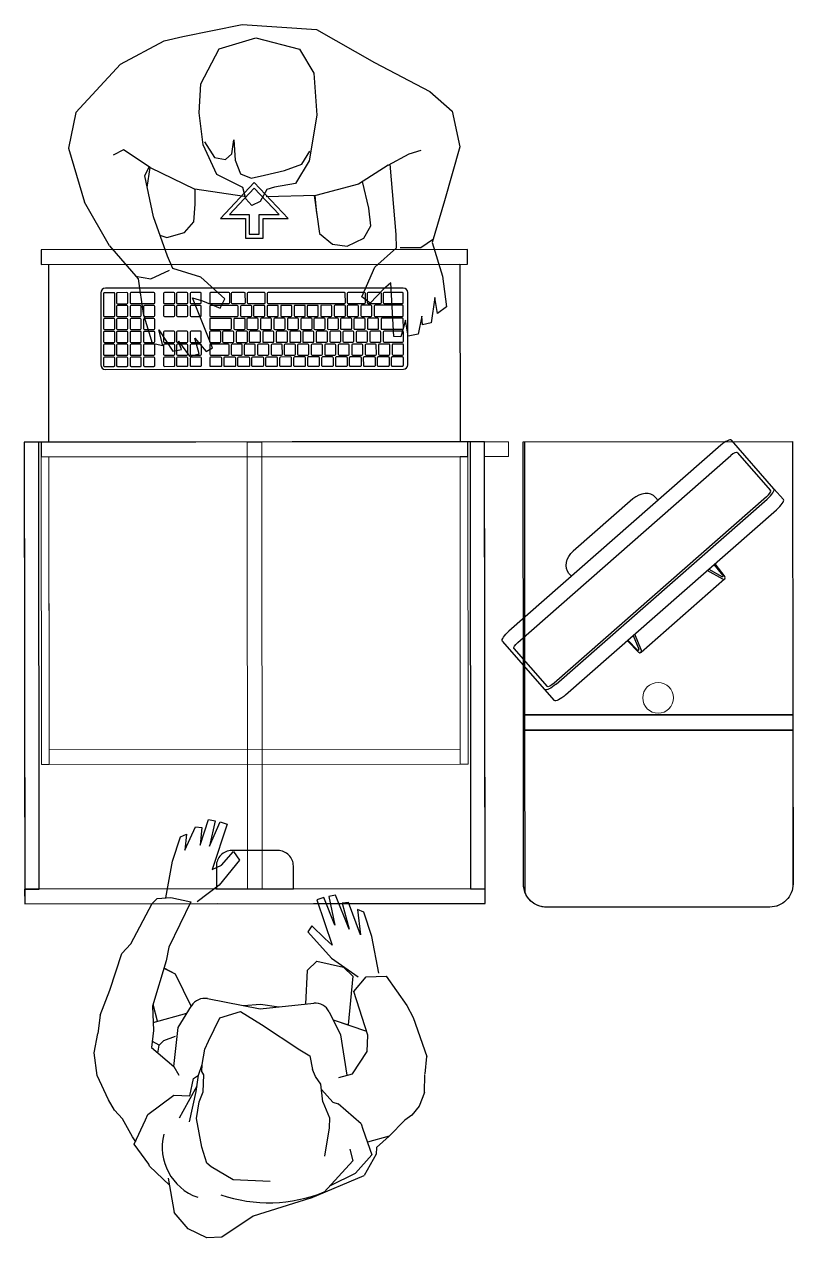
# Model space of a CAD drawing. Extents: x -62916 to 126930, y -44595 to 9525.
# Drawn here: x 118101 to 119105, y -19800 to -18222 of the extents above; entities that cross this region are included whole.
import ezdxf

# ---------------------------------------------------------------- set-up
doc = ezdxf.new("R2010")
doc.units = 0
doc.header["$LTSCALE"] = 1000
doc.header["$MEASUREMENT"] = 0
doc.linetypes.add('Discontinua JB', pattern=[0.75, 0.5, -0.25])
doc.linetypes.add('TRAZOS2', pattern=[0.375, 0.25, -0.125])
doc.layers.get('0').update_dxf_attribs({"linetype": 'CONTINUOUS'})
doc.layers.add('7- Kubic Expo Metálica', color=7, linetype='CONTINUOUS', true_color=0x9da3a6)
for name, color, linetype in [('Arturo', 8, 'CONTINUOUS'), ('Clotilde', 8, 'CONTINUOUS'), ('Imac', 8, 'CONTINUOUS')]:
    doc.layers.add(name, color=color, linetype=linetype)

# ---------------------------------------------------------------- blocks, each defined once
blk = doc.blocks.new('Arturo')
at = {"layer": 'Arturo'}
for p, q in [((80.2, 161, 0), (67.6, 157.8, 0)), ((67.6, 157.8, 0), (73.1, 137.5, 0)), ((94.1, 141.6, 0), (80.2, 161, 0)), ((58.5, 154.8, 0), (50.1, 150.3, 0)), ((50.1, 150.3, 0), (75.9, 85.3, 0)), ((73.1, 137.5, 0), (58.5, 154.8, 0)), ((101.6, 154.5, 0), (90.3, 152.1, 0)), ((90.3, 152.1, 0), (94.1, 141.6, 0)), ((120, 126.7, 0), (101.6, 154.5, 0)), ((128.7, 143.9, 0), (114.5, 147.1, 0)), ((114.5, 147.1, 0), (120, 126.7, 0)), ((140.3, 105.3, 0), (128.7, 143.9, 0)), ((-221.6, 109.3, 0), (-217, 132.7, 0)), ((-217, 132.7, 0), (-204.2, 135.1, 0)), ((-204.2, 135.1, 0), (-200.7, 114.4, 0)), ((-200.7, 114.4, 0), (-194.6, 136.1, 0)), ((-194.6, 136.1, 0), (-185.2, 135.6, 0)), ((-185.2, 135.6, 0), (-181.5, 65.7, 0)), ((-238.8, 85, 0), (-233.7, 117.9, 0)), ((-233.7, 117.9, 0), (-222.5, 120.4, 0)), ((-222.5, 120.4, 0), (-221.6, 109.3, 0)), ((-253.9, 97, 0), (-242.3, 105.8, 0)), ((-248.5, 57.1, 0), (-253.9, 97, 0)), ((-242.3, 105.8, 0), (-238.8, 85, 0)), ((40.2, 98.5, 0), (34.2, 86.3, 0)), ((63.1, 89.2, 0), (40.2, 98.5, 0)), ((146.5, 60.3, 0), (140.3, 105.3, 0)), ((-171.5, 74.6, 0), (-154.6, 92.5, 0)), ((-144.1, 84, 0), (-160.6, 45.4, 0)), ((-154.6, 92.5, 0), (-144.1, 84, 0)), ((34.2, 86.3, 0), (65.3, 58.2, 0)), ((75.9, 85.3, 0), (63.1, 89.2, 0)), ((-181.5, 65.7, 0), (-171.5, 74.6, 0)), ((-235.3, 13.6, 0), (-248.5, 57.1, 0)), ((65.3, 58.2, 0), (101.6, 47.1, 0)), ((130.2, 60.6, 0), (105.8, 49.3, 0)), ((150.1, 56.9, 0), (130.2, 60.6, 0)), ((183.6, 17.5, 0), (146.5, 60.3, 0)), ((-160.6, 45.4, 0), (-189.1, 20.3, 0)), ((101.6, 47.1, 0), (108.4, 31, 0)), ((-237.2, 9, 0), (-220.6, 20.6, 0)), ((-220.6, 20.6, 0), (-193.8, 20.6, 0)), ((-189.1, 20.3, 0), (-188.5, 2.9, 0)), ((-125, 18.2, 0), (-146.4, 7.8, 0)), ((-105.7, 15.7, 0), (-125, 18.2, 0)), ((108.4, 31, 0), (126.8, -20, 0)), ((108.4, 31, 0), (126.8, -20, 0)), ((183.6, 17.5, 0), (216.3, -39.4, 0)), ((-251.3, -40.8, 0), (-235.3, 13.6, 0)), ((-188.5, 2.9, 0), (-180.8, -88.4, 0)), ((-146.4, 7.8, 0), (-155.8, -8.2, 0)), ((-88.9, 1.8, 0), (-105.7, 15.7, 0)), ((-82.2, -47.8, 0), (-88.9, 1.8, 0)), ((86.3, 0.3, 0), (74.1, -13.6, 0)), ((109.4, 6.5, 0), (86.3, 0.3, 0)), ((118.3, 3.5, 0), (109.4, 6.5, 0)), ((-155.8, -8.2, 0), (-152.9, -31.1, 0)), ((74.1, -13.6, 0), (72.6, -36.7, 0)), ((-152.9, -31.1, 0), (-145.1, -65.9, 0)), ((-85.4, -24.2, 0), (-83.3, -47.8, 0)), ((126.8, -20, 0), (137.8, -73.4, 0)), ((-271.4, -110.8, 0), (-251.3, -40.8, 0)), ((-84.1, -47.8, 0), (-19.9, -46.2, 0)), ((-20.4, -55.5, 0), (-12, -40.1, 0)), ((-12, -40.1, 0), (-1.1, -34.9, 0)), ((-1.1, -34.9, 0), (6.8, -43.3, 0)), ((6.8, -43.3, 0), (10.5, -58.4, 0)), ((9, -46.7, 0), (73.1, -56, 0)), ((72.6, -36.7, 0), (72.4, -55.9, 0)), ((236.8, -109.3, 0), (216.3, -39.4, 0)), ((-178.2, -87, 0), (-139.8, -62.5, 0)), ((-139.8, -62.5, 0), (-84.1, -47.8, 0)), ((-57.7, -63.2, 0), (-30.5, -58.5, 0)), ((-30.5, -58.5, 0), (-20.4, -55.5, 0)), ((10.5, -58.4, 0), (44.3, -75.2, 0)), ((130.7, -84.3, 0), (73.1, -56, 0)), ((134.8, -58.5, 0), (130.9, -84.4, 0)), ((-75.8, -92.6, 0), (-57.7, -63.2, 0)), ((-17.8, -74, 0), (-43.4, -80.4, 0)), ((-0.1, -70.4, 0), (-17.8, -74, 0)), ((13.7, -76, 0), (-0.1, -70.4, 0)), ((20.6, -93.8, 0), (13.7, -76, 0)), ((44.3, -75.2, 0), (62, -113.7, 0)), ((137.8, -73.4, 0), (132.2, -85, 0)), ((-178.2, -87, 0), (-205.4, -101.9, 0)), ((-85.8, -152.2, 0), (-75.8, -92.6, 0)), ((-66.1, -88.5, 0), (-76.6, -105.3, 0)), ((-43.4, -80.4, 0), (-66.1, -88.5, 0)), ((22.2, -120.2, 0), (20.6, -93.8, 0)), ((33.2, -94.6, 0), (24.8, -102, 0)), ((47.2, -97, 0), (33.2, -94.6, 0)), ((130.7, -84.3, 0), (165.5, -107.5, 0)), ((-205.4, -101.9, 0), (-221.2, -106.5, 0)), ((24.8, -102, 0), (22.2, -120.2, 0)), ((60.3, -117.6, 0), (47.2, -97, 0)), ((165.5, -107.5, 0), (179, -100.4, 0)), ((227.3, -155.8, 0), (236.8, -109.3, 0)), ((-261.6, -157.2, 0), (-271.4, -110.8, 0)), ((62, -113.7, 0), (67.4, -155.2, 0)), ((-232.4, -182.8, 0), (-261.6, -157.2, 0)), ((-81.7, -206.7, 0), (-85.8, -152.2, 0)), ((67.4, -155.2, 0), (65.1, -193, 0)), ((227.3, -155.8, 0), (169.5, -218.7, 0)), ((-160.7, -220.3, 0), (-232.4, -182.8, 0)), ((65.1, -193, 0), (41.1, -238.5, 0)), ((-85.5, -263.5, 0), (-160.7, -220.3, 0)), ((-63, -237.9, 0), (-81.7, -206.7, 0)), ((169.5, -218.7, 0), (112.6, -248.9, 0)), ((-6.6, -252.6, 0), (-63, -237.9, 0)), ((41.1, -238.5, 0), (-6.6, -252.6, 0)), ((112.6, -248.9, 0), (88.5, -254.5, 0)), ((11.1, -270.1, 0), (-85.5, -263.5, 0)), ((88.5, -254.5, 0), (11.1, -270.1, 0))]:
    blk.add_line(p, q, dxfattribs=at)
blk = doc.blocks.new('Mostrador Kubic Mòdul Info Opción 1 Planta')
at = {"color": 7}
for points in [[(598, 600), (0, 600), (0, 581), (598, 581)], [(0, 0), (598, 0), (598, 600), (0, 600)], [(19, 581), (0, 581), (0, 0), (19, 0)], [(598, 581), (579, 581), (579, 0), (598, 0)], [(576, 19), (22, 19), (22, 0), (576, 0)]]:
    blk.add_lwpolyline(points, close=True, dxfattribs=at)
blk.add_lwpolyline([(269, 531), (329, 531, 0.414214), (349, 551), (349, 581), (249, 581), (249, 551, 0.414214)], format="xyb", close=True, dxfattribs=at)
at = {"color": 7, "linetype": 'Discontinua JB', "lineweight": 13, "ltscale": 10}
blk.add_lwpolyline([(289.5, 581), (289.5, 0), (308.5, 0), (308.5, 581)], close=True, dxfattribs=at)
at = {"color": 8, "lineweight": 13, "ltscale": 10}
for points in [[(22, 19), (32, 19), (32, 419), (22, 419)], [(576, 19), (566, 19), (566, 419), (576, 419)]]:
    blk.add_lwpolyline(points, close=True, dxfattribs=at)
at = {"color": 7, "lineweight": 13, "ltscale": 10}
for points in [[(32, 400), (566, 400), (566, 419), (32, 419)], [(32, 19), (566, 19), (566, 400), (32, 400)]]:
    blk.add_lwpolyline(points, close=True, dxfattribs=at)
blk = doc.blocks.new('FLECHA')
at = {"color": 7}
for points in [[(0, 0), (43.9, -46.7), (11.5, -46.7), (11.5, -72.3), (0, -72.3), (-11.5, -72.3), (-11.5, -46.7), (-43.9, -46.7)], [(0, -7.3), (32.3, -41.7), (6.5, -41.7), (6.5, -67.3), (0, -67.3), (-6.5, -67.3), (-6.5, -41.7), (-32.3, -41.7)]]:
    blk.add_lwpolyline(points, close=True, dxfattribs=at)
blk = doc.blocks.new('Planta Teclat Imac JB')
at = {"layer": 'Imac'}
for points in [[(199.5, 99.5, 0.414201), (193.5, 105.4), (-193.5, 105.4, 0.38771), (-199.5, 99.9), (-199.5, 6, 0.414201), (-193.5, 0), (193.5, 0, 0.414201), (199.5, 6)], [(-177.8, 100.3, 0.450069), (-179, 101.5), (-192.3, 101.5, 0.45007), (-193.5, 100.3), (-193.5, 91, 0.411174), (-192.3, 89.5), (-179, 89.5, 0.411173), (-177.8, 91)], [(-159.6, 100.3, 0.450069), (-160.8, 101.5), (-174.1, 101.5, 0.45007), (-175.3, 100.3), (-175.3, 91, 0.411174), (-174.1, 89.5), (-160.8, 89.5, 0.411173), (-159.6, 91)], [(-141.5, 100.3, 0.450069), (-142.7, 101.5), (-156, 101.5, 0.45007), (-157.2, 100.3), (-157.2, 91, 0.411174), (-156, 89.5), (-142.7, 89.5, 0.411173), (-141.5, 91)], [(-123.3, 100.3, 0.450069), (-124.6, 101.5), (-137.9, 101.5, 0.45007), (-139.1, 100.3), (-139.1, 91, 0.411174), (-137.9, 89.5), (-124.6, 89.5, 0.411173), (-123.3, 91)], [(-105.2, 100.3, 0.450069), (-106.4, 101.5), (-119.7, 101.5, 0.45007), (-120.9, 100.3), (-120.9, 91, 0.411174), (-119.7, 89.5), (-106.4, 89.5, 0.411173), (-105.2, 91)], [(-87.1, 100.3, 0.450069), (-88.3, 101.5), (-101.6, 101.5, 0.45007), (-102.8, 100.3), (-102.8, 91, 0.411174), (-101.6, 89.5), (-88.3, 89.5, 0.411173), (-87.1, 91)], [(-68.9, 100.3, 0.450069), (-70.1, 101.5), (-83.4, 101.5, 0.45007), (-84.7, 100.3), (-84.7, 91, 0.411174), (-83.4, 89.5), (-70.1, 89.5, 0.411173), (-68.9, 91)], [(-50.8, 100.3, 0.450069), (-52, 101.5), (-65.3, 101.5, 0.45007), (-66.5, 100.3), (-66.5, 91, 0.411174), (-65.3, 89.5), (-52, 89.5, 0.411173), (-50.8, 91)], [(-32.7, 100.3, 0.450069), (-33.9, 101.5), (-47.2, 101.5, 0.45007), (-48.4, 100.3), (-48.4, 91, 0.411174), (-47.2, 89.5), (-33.9, 89.5, 0.411173), (-32.7, 91)], [(-14.5, 100.3, 0.450069), (-15.7, 101.5), (-29, 101.5, 0.45007), (-30.2, 100.3), (-30.2, 91, 0.411174), (-29, 89.5), (-15.7, 89.5, 0.411173), (-14.5, 91)], [(3.6, 100.3, 0.450069), (2.4, 101.5), (-10.9, 101.5, 0.45007), (-12.1, 100.3), (-12.1, 91, 0.411174), (-10.9, 89.5), (2.4, 89.5, 0.411173), (3.6, 91)], [(21.8, 100.3, 0.450069), (20.6, 101.5), (7.3, 101.5, 0.45007), (6, 100.3), (6, 91, 0.411174), (7.3, 89.5), (20.6, 89.5, 0.411173), (21.8, 91)], [(39.9, 100.3, 0.450069), (38.7, 101.5), (25.4, 101.5, 0.45007), (24.2, 100.3), (24.2, 91, 0.411174), (25.4, 89.5), (38.7, 89.5, 0.411173), (39.9, 91)], [(58, 100.3, 0.450069), (56.8, 101.5), (43.5, 101.5, 0.45007), (42.3, 100.3), (42.3, 91, 0.411174), (43.5, 89.5), (56.8, 89.5, 0.411173), (58, 91)], [(83.4, 100.3, 0.450069), (82.2, 101.5), (70.1, 101.5, 0.45007), (68.9, 100.3), (68.9, 91, 0.411174), (70.1, 89.5), (82.2, 89.5, 0.411173), (83.4, 91)], [(101, 100.3, 0.450069), (99.8, 101.5), (87.7, 101.5, 0.45007), (86.5, 100.3), (86.5, 91, 0.411174), (87.7, 89.5), (99.8, 89.5, 0.411173), (101, 91)], [(117.9, 100.3, 0.450069), (116.7, 101.5), (104.6, 101.5, 0.45007), (103.4, 100.3), (103.4, 91, 0.411174), (104.6, 89.5), (116.7, 89.5, 0.411173), (117.9, 91)], [(143.9, 100.3, 0.450069), (142.7, 101.5), (130.6, 101.5, 0.45007), (129.4, 100.3), (129.4, 91, 0.411174), (130.6, 89.5), (142.7, 89.5, 0.411173), (143.9, 91)], [(161.4, 100.3, 0.450069), (160.2, 101.5), (148.1, 101.5, 0.45007), (146.9, 100.3), (146.9, 91, 0.411174), (148.1, 89.5), (160.2, 89.5, 0.411173), (161.4, 91)], [(179, 100.3, 0.450069), (177.8, 101.5), (165.7, 101.5, 0.45007), (164.5, 100.3), (164.5, 91, 0.411174), (165.7, 89.5), (177.8, 89.5, 0.411173), (179, 91)], [(195.9, 100.3, 0.450069), (194.7, 101.5), (182.6, 101.5, 0.45007), (181.4, 100.3), (181.4, 91, 0.411174), (182.6, 89.5), (194.7, 89.5, 0.411173), (195.9, 91)], [(-179, 85.9, 0.414201), (-180.2, 87.1), (-192.3, 87.1, 0.414201), (-193.5, 85.9), (-193.5, 74, 0.414188), (-192.3, 72.8), (-180.2, 72.8, 0.414201), (-179, 74)], [(-161.4, 85.9, 0.414201), (-162.7, 87.1), (-174.7, 87.1, 0.414201), (-176, 85.9), (-176, 74, 0.414188), (-174.7, 72.8), (-162.7, 72.8, 0.414201), (-161.4, 74)], [(-143.9, 85.9, 0.414201), (-145.1, 87.1), (-157.2, 87.1, 0.414201), (-158.4, 85.9), (-158.4, 74, 0.414188), (-157.2, 72.8), (-145.1, 72.8, 0.414201), (-143.9, 74)], [(-126.4, 85.9, 0.414201), (-127.6, 87.1), (-139.7, 87.1, 0.414201), (-140.9, 85.9), (-140.9, 74, 0.414188), (-139.7, 72.8), (-127.6, 72.8, 0.414201), (-126.4, 74)], [(-108.8, 85.9, 0.414201), (-110, 87.1), (-122.1, 87.1, 0.414201), (-123.3, 85.9), (-123.3, 74, 0.414188), (-122.1, 72.8), (-110, 72.8, 0.414201), (-108.8, 74)], [(-91.3, 85.9, 0.414201), (-92.5, 87.1), (-104.6, 87.1, 0.414201), (-105.8, 85.9), (-105.8, 74, 0.414188), (-104.6, 72.8), (-92.5, 72.8, 0.414201), (-91.3, 74)], [(-73.8, 85.9, 0.414201), (-75, 87.1), (-87.1, 87.1, 0.414201), (-88.3, 85.9), (-88.3, 74, 0.414188), (-87.1, 72.8), (-75, 72.8, 0.414201), (-73.8, 74)], [(-56.2, 85.9, 0.414201), (-57.4, 87.1), (-69.5, 87.1, 0.414201), (-70.7, 85.9), (-70.7, 74, 0.414188), (-69.5, 72.8), (-57.4, 72.8, 0.414201), (-56.2, 74)], [(-38.7, 85.9, 0.414201), (-39.9, 87.1), (-52, 87.1, 0.414201), (-53.2, 85.9), (-53.2, 74, 0.414188), (-52, 72.8), (-39.9, 72.8, 0.414201), (-38.7, 74)], [(-21.8, 85.9, 0.414201), (-23, 87.1), (-35.1, 87.1, 0.414201), (-36.3, 85.9), (-36.3, 74, 0.414188), (-35.1, 72.8), (-23, 72.8, 0.414201), (-21.8, 74)], [(-4.2, 85.9, 0.414201), (-5.4, 87.1), (-17.5, 87.1, 0.414201), (-18.7, 85.9), (-18.7, 74, 0.414188), (-17.5, 72.8), (-5.4, 72.8, 0.414201), (-4.2, 74)], [(13.3, 85.9, 0.414201), (12.1, 87.1), (0, 87.1, 0.414201), (-1.2, 85.9), (-1.2, 74, 0.414188), (0, 72.8), (12.1, 72.8, 0.414201), (13.3, 74)], [(30.2, 85.9, 0.414201), (29, 87.1), (16.9, 87.1, 0.414201), (15.7, 85.9), (15.7, 74, 0.414188), (16.9, 72.8), (29, 72.8, 0.414201), (30.2, 74)], [(58, 85.9, 0.414201), (56.8, 87.1), (33.9, 87.1, 0.414201), (32.7, 85.9), (32.7, 74, 0.414188), (33.9, 72.8), (56.8, 72.8, 0.414201), (58, 74)], [(83.4, 85.9, 0.414201), (82.2, 87.1), (70.1, 87.1, 0.414201), (68.9, 85.9), (68.9, 74, 0.414188), (70.1, 72.8), (82.2, 72.8, 0.414201), (83.4, 74)], [(101, 85.9, 0.414201), (99.8, 87.1), (87.7, 87.1, 0.414201), (86.5, 85.9), (86.5, 74, 0.414188), (87.7, 72.8), (99.8, 72.8, 0.414201), (101, 74)], [(117.9, 85.9, 0.414201), (116.7, 87.1), (104.6, 87.1, 0.414201), (103.4, 85.9), (103.4, 74, 0.414188), (104.6, 72.8), (116.7, 72.8, 0.414201), (117.9, 74)], [(143.9, 85.9, 0.414201), (142.7, 87.1), (130.6, 87.1, 0.414201), (129.4, 85.9), (129.4, 74, 0.414188), (130.6, 72.8), (142.7, 72.8, 0.414201), (143.9, 74)], [(161.4, 85.9, 0.414201), (160.2, 87.1), (148.1, 87.1, 0.414201), (146.9, 85.9), (146.9, 74, 0.414188), (148.1, 72.8), (160.2, 72.8, 0.414201), (161.4, 74)], [(179, 85.9, 0.414201), (177.8, 87.1), (165.7, 87.1, 0.414201), (164.5, 85.9), (164.5, 74, 0.414188), (165.7, 72.8), (177.8, 72.8, 0.414201), (179, 74)], [(195.9, 85.9, 0.414201), (194.7, 87.1), (182.6, 87.1, 0.414201), (181.4, 85.9), (181.4, 74, 0.414188), (182.6, 72.8), (194.7, 72.8, 0.414201), (195.9, 74)], [(-167.4, 69.2, 0.414201), (-168.6, 70.4), (-192.3, 70.4, 0.414201), (-193.5, 69.2), (-193.5, 57.2, 0.414188), (-192.3, 56), (-168.6, 56, 0.414201), (-167.4, 57.2)], [(-149.9, 69.2, 0.414201), (-151.1, 70.4), (-163.2, 70.4, 0.414201), (-164.4, 69.2), (-164.4, 57.2, 0.414188), (-163.2, 56), (-151.1, 56, 0.414201), (-149.9, 57.2)], [(-132.4, 69.2, 0.414201), (-133.6, 70.4), (-145.7, 70.4, 0.414201), (-146.9, 69.2), (-146.9, 57.2, 0.414188), (-145.7, 56), (-133.6, 56, 0.414201), (-132.4, 57.2)], [(-114.8, 69.2, 0.414201), (-116, 70.4), (-128.1, 70.4, 0.414201), (-129.3, 69.2), (-129.3, 57.2, 0.414188), (-128.1, 56), (-116, 56, 0.414201), (-114.8, 57.2)], [(-97.9, 69.2, 0.414201), (-99.1, 70.4), (-111.2, 70.4, 0.414201), (-112.4, 69.2), (-112.4, 57.2, 0.414188), (-111.2, 56), (-99.1, 56, 0.414201), (-97.9, 57.2)], [(-80.4, 69.2, 0.414201), (-81.6, 70.4), (-93.7, 70.4, 0.414201), (-94.9, 69.2), (-94.9, 57.2, 0.414188), (-93.7, 56), (-81.6, 56, 0.414201), (-80.4, 57.2)], [(-62.8, 69.2, 0.414201), (-64, 70.4), (-76.1, 70.4, 0.414201), (-77.3, 69.2), (-77.3, 57.2, 0.414188), (-76.1, 56), (-64, 56, 0.414201), (-62.8, 57.2)], [(-45.9, 69.2, 0.414201), (-47.1, 70.4), (-59.2, 70.4, 0.414201), (-60.4, 69.2), (-60.4, 57.2, 0.414188), (-59.2, 56), (-47.1, 56, 0.414201), (-45.9, 57.2)], [(-28.4, 69.2, 0.414201), (-29.6, 70.4), (-41.7, 70.4, 0.414201), (-42.9, 69.2), (-42.9, 57.2, 0.414188), (-41.7, 56), (-29.6, 56, 0.414201), (-28.4, 57.2)], [(-10.8, 69.2, 0.414201), (-12, 70.4), (-24.1, 70.4, 0.414201), (-25.3, 69.2), (-25.3, 57.2, 0.414188), (-24.1, 56), (-12, 56, 0.414201), (-10.8, 57.2)], [(6.7, 69.2, 0.414201), (5.5, 70.4), (-6.6, 70.4, 0.414201), (-7.8, 69.2), (-7.8, 57.2, 0.414188), (-6.6, 56), (5.5, 56, 0.414201), (6.7, 57.2)], [(23.6, 69.2, 0.414201), (22.4, 70.4), (10.3, 70.4, 0.414201), (9.1, 69.2), (9.1, 57.2, 0.414188), (10.3, 56), (22.4, 56, 0.414201), (23.6, 57.2)], [(41.2, 69.2, 0.414201), (40, 70.4), (27.9, 70.4, 0.414201), (26.7, 69.2), (26.7, 57.2, 0.414188), (27.9, 56), (40, 56, 0.414201), (41.2, 57.2)], [(58.1, 69.2, 0.414201), (56.9, 70.4), (44.8, 70.4, 0.414201), (43.6, 69.2), (43.6, 57.2, 0.414188), (44.8, 56), (56.9, 56, 0.414201), (58.1, 57.2)], [(83.4, 69.2, 0.414201), (82.2, 70.4), (70.1, 70.4, 0.414201), (68.9, 69.2), (68.9, 57.2, 0.414188), (70.1, 56), (82.2, 56, 0.414201), (83.4, 57.2)], [(101, 69.2, 0.414201), (99.8, 70.4), (87.7, 70.4, 0.414201), (86.5, 69.2), (86.5, 57.2, 0.414188), (87.7, 56), (99.8, 56, 0.414201), (101, 57.2)], [(117.9, 69.2, 0.414201), (116.7, 70.4), (104.6, 70.4, 0.414201), (103.4, 69.2), (103.4, 57.2, 0.414188), (104.6, 56), (116.7, 56, 0.414201), (117.9, 57.2)], [(143.9, 69.2, 0.414201), (142.7, 70.4), (130.6, 70.4, 0.414201), (129.4, 69.2), (129.4, 57.2, 0.414188), (130.6, 56), (142.7, 56, 0.414201), (143.9, 57.2)], [(161.4, 69.2, 0.414201), (160.2, 70.4), (148.1, 70.4, 0.414201), (146.9, 69.2), (146.9, 57.2, 0.414188), (148.1, 56), (160.2, 56, 0.414201), (161.4, 57.2)], [(179, 69.2, 0.414201), (177.8, 70.4), (165.7, 70.4, 0.414201), (164.5, 69.2), (164.5, 57.2, 0.414188), (165.7, 56), (177.8, 56, 0.414201), (179, 57.2)], [(195.9, 69.2, 0.414201), (194.7, 70.4), (182.6, 70.4, 0.414201), (181.4, 69.2), (181.4, 57.2, 0.414188), (182.6, 56), (194.7, 56, 0.414201), (195.9, 57.2)], [(-164.5, 52.4, 0.414201), (-165.7, 53.6), (-192.3, 53.6, 0.414201), (-193.5, 52.4), (-193.5, 40.4, 0.414188), (-192.3, 39.2), (-165.7, 39.2, 0.414201), (-164.5, 40.4)], [(-146.9, 52.4, 0.414201), (-148.1, 53.6), (-160.2, 53.6, 0.414201), (-161.4, 52.4), (-161.4, 40.4, 0.414188), (-160.2, 39.2), (-148.1, 39.2, 0.414201), (-146.9, 40.4)], [(-129.4, 52.4, 0.414201), (-130.6, 53.6), (-142.7, 53.6, 0.414201), (-143.9, 52.4), (-143.9, 40.4, 0.414188), (-142.7, 39.2), (-130.6, 39.2, 0.414201), (-129.4, 40.4)], [(-111.9, 52.4, 0.414201), (-113.1, 53.6), (-125.2, 53.6, 0.414201), (-126.4, 52.4), (-126.4, 40.4, 0.414188), (-125.2, 39.2), (-113.1, 39.2, 0.414201), (-111.9, 40.4)], [(-94.9, 52.4, 0.414201), (-96.1, 53.6), (-108.2, 53.6, 0.414201), (-109.4, 52.4), (-109.4, 40.4, 0.414188), (-108.2, 39.2), (-96.1, 39.2, 0.414201), (-94.9, 40.4)], [(-77.4, 52.4, 0.414201), (-78.6, 53.6), (-90.7, 53.6, 0.414201), (-91.9, 52.4), (-91.9, 40.4, 0.414188), (-90.7, 39.2), (-78.6, 39.2, 0.414201), (-77.4, 40.4)], [(-60.5, 52.4, 0.414201), (-61.7, 53.6), (-73.8, 53.6, 0.414201), (-75, 52.4), (-75, 40.4, 0.414188), (-73.8, 39.2), (-61.7, 39.2, 0.414201), (-60.5, 40.4)], [(-42.9, 52.4, 0.414201), (-44.1, 53.6), (-56.2, 53.6, 0.414201), (-57.4, 52.4), (-57.4, 40.4, 0.414188), (-56.2, 39.2), (-44.1, 39.2, 0.414201), (-42.9, 40.4)], [(-25.4, 52.4, 0.414201), (-26.6, 53.6), (-38.7, 53.6, 0.414201), (-39.9, 52.4), (-39.9, 40.4, 0.414188), (-38.7, 39.2), (-26.6, 39.2, 0.414201), (-25.4, 40.4)], [(-7.9, 52.4, 0.414201), (-9.1, 53.6), (-21.2, 53.6, 0.414201), (-22.4, 52.4), (-22.4, 40.4, 0.414188), (-21.2, 39.2), (-9.1, 39.2, 0.414201), (-7.9, 40.4)], [(9.7, 52.4, 0.414201), (8.5, 53.6), (-3.6, 53.6, 0.414201), (-4.8, 52.4), (-4.8, 40.4, 0.414188), (-3.6, 39.2), (8.5, 39.2, 0.414201), (9.7, 40.4)], [(26.6, 52.4, 0.414201), (25.4, 53.6), (13.3, 53.6, 0.414201), (12.1, 52.4), (12.1, 40.4, 0.414188), (13.3, 39.2), (25.4, 39.2, 0.414201), (26.6, 40.4)], [(58, 52.4, 0.414201), (56.8, 53.6), (30.8, 53.6, 0.414201), (29.6, 52.4), (29.6, 40.4, 0.414188), (30.8, 39.2), (56.8, 39.2, 0.414201), (58, 40.4)], [(143.9, 52.4, 0.414201), (142.7, 53.6), (130.6, 53.6, 0.414201), (129.4, 52.4), (129.4, 40.4, 0.414188), (130.6, 39.2), (142.7, 39.2, 0.414201), (143.9, 40.4)], [(161.4, 52.4, 0.414201), (160.2, 53.6), (148.1, 53.6, 0.414201), (146.9, 52.4), (146.9, 40.4, 0.414188), (148.1, 39.2), (160.2, 39.2, 0.414201), (161.4, 40.4)], [(179, 52.4, 0.414201), (177.8, 53.6), (165.7, 53.6, 0.414201), (164.5, 52.4), (164.5, 40.4, 0.414188), (165.7, 39.2), (177.8, 39.2, 0.414201), (179, 40.4)], [(195.9, 52.4, 0.414201), (194.7, 53.6), (182.6, 53.6, 0.414201), (181.4, 52.4), (181.4, 40.4, 0.414188), (182.6, 39.2), (194.7, 39.2, 0.414201), (195.9, 40.4)], [(-155.7, 35.6, 0.414201), (-156.9, 36.8), (-192.3, 36.8, 0.414201), (-193.5, 35.6), (-193.5, 23.6, 0.414188), (-192.3, 22.4), (-156.9, 22.4, 0.414201), (-155.7, 23.6)], [(-138.2, 35.6, 0.414201), (-139.4, 36.8), (-151.5, 36.8, 0.414201), (-152.7, 35.6), (-152.7, 23.6, 0.414188), (-151.5, 22.4), (-139.4, 22.4, 0.414201), (-138.2, 23.6)], [(-120.6, 35.6, 0.414201), (-121.8, 36.8), (-133.9, 36.8, 0.414201), (-135.1, 35.6), (-135.1, 23.6, 0.414188), (-133.9, 22.4), (-121.8, 22.4, 0.414201), (-120.6, 23.6)], [(-103.7, 35.6, 0.414201), (-104.9, 36.8), (-117, 36.8, 0.414201), (-118.2, 35.6), (-118.2, 23.6, 0.414188), (-117, 22.4), (-104.9, 22.4, 0.414201), (-103.7, 23.6)], [(-86.2, 35.6, 0.414201), (-87.4, 36.8), (-99.5, 36.8, 0.414201), (-100.7, 35.6), (-100.7, 23.6, 0.414188), (-99.5, 22.4), (-87.4, 22.4, 0.414201), (-86.2, 23.6)], [(-68.6, 35.6, 0.414201), (-69.8, 36.8), (-81.9, 36.8, 0.414201), (-83.1, 35.6), (-83.1, 23.6, 0.414188), (-81.9, 22.4), (-69.8, 22.4, 0.414201), (-68.6, 23.6)], [(-51.7, 35.6, 0.414201), (-52.9, 36.8), (-65, 36.8, 0.414201), (-66.2, 35.6), (-66.2, 23.6, 0.414188), (-65, 22.4), (-52.9, 22.4, 0.414201), (-51.7, 23.6)], [(-34.2, 35.6, 0.414201), (-35.4, 36.8), (-47.5, 36.8, 0.414201), (-48.7, 35.6), (-48.7, 23.6, 0.414188), (-47.5, 22.4), (-35.4, 22.4, 0.414201), (-34.2, 23.6)], [(-16.6, 35.6, 0.414201), (-17.8, 36.8), (-29.9, 36.8, 0.414201), (-31.1, 35.6), (-31.1, 23.6, 0.414188), (-29.9, 22.4), (-17.8, 22.4, 0.414201), (-16.6, 23.6)], [(0.9, 35.6, 0.414201), (-0.3, 36.8), (-12.4, 36.8, 0.414201), (-13.6, 35.6), (-13.6, 23.6, 0.414188), (-12.4, 22.4), (-0.3, 22.4, 0.414201), (0.9, 23.6)], [(17.8, 35.6, 0.414201), (16.6, 36.8), (4.5, 36.8, 0.414201), (3.3, 35.6), (3.3, 23.6, 0.414188), (4.5, 22.4), (16.6, 22.4, 0.414201), (17.8, 23.6)], [(58, 35.6, 0.414201), (56.8, 36.8), (22.1, 36.8, 0.414201), (20.9, 35.6), (20.9, 23.6, 0.414188), (22.1, 22.4), (56.8, 22.4, 0.414201), (58, 23.6)], [(83.4, 35.6, 0.414201), (82.2, 36.8), (70.1, 36.8, 0.414201), (68.9, 35.6), (68.9, 23.6, 0.414188), (70.1, 22.4), (82.2, 22.4, 0.414201), (83.4, 23.6)], [(101, 35.6, 0.414201), (99.8, 36.8), (87.7, 36.8, 0.414201), (86.5, 35.6), (86.5, 23.6, 0.414188), (87.7, 22.4), (99.8, 22.4, 0.414201), (101, 23.6)], [(117.9, 35.6, 0.414201), (116.7, 36.8), (104.6, 36.8, 0.414201), (103.4, 35.6), (103.4, 23.6, 0.414188), (104.6, 22.4), (116.7, 22.4, 0.414201), (117.9, 23.6)], [(143.9, 35.6, 0.414201), (142.7, 36.8), (130.6, 36.8, 0.414201), (129.4, 35.6), (129.4, 23.6, 0.414188), (130.6, 22.4), (142.7, 22.4, 0.414201), (143.9, 23.6)], [(161.4, 35.6, 0.414201), (160.2, 36.8), (148.1, 36.8, 0.414201), (146.9, 35.6), (146.9, 23.6, 0.414188), (148.1, 22.4), (160.2, 22.4, 0.414201), (161.4, 23.6)], [(179, 35.6, 0.414201), (177.8, 36.8), (165.7, 36.8, 0.414201), (164.5, 35.6), (164.5, 23.6, 0.414188), (165.7, 22.4), (177.8, 22.4, 0.414201), (179, 23.6)], [(195.9, 35.6, 0.414201), (194.7, 36.8), (182.6, 36.8, 0.414201), (181.4, 35.6), (181.4, 6.9, 0.414188), (182.6, 5.7), (194.7, 5.7, 0.414201), (195.9, 6.9)], [(-167.4, 18.8, 0.414201), (-168.6, 20), (-192.3, 20, 0.414201), (-193.5, 18.8), (-193.5, 6.9, 0.414188), (-192.3, 5.7), (-168.6, 5.7, 0.414201), (-167.4, 6.9)], [(-146.6, 18.8, 0.414201), (-147.8, 20), (-163.8, 20, 0.414201), (-165, 18.8), (-165, 6.9, 0.414188), (-163.8, 5.7), (-147.8, 5.7, 0.414201), (-146.6, 6.9)], [(-120.7, 18.8, 0.414201), (-121.9, 20), (-143, 20, 0.414201), (-144.2, 18.8), (-144.2, 6.9, 0.414188), (-143, 5.7), (-121.9, 5.7, 0.414201), (-120.7, 6.9)], [(-16.6, 18.8, 0.414201), (-17.8, 20), (-117, 20, 0.414201), (-118.2, 18.8), (-118.2, 6.9, 0.414188), (-117, 5.7), (-17.8, 5.7, 0.414201), (-16.6, 6.9)], [(9.3, 18.8, 0.414201), (8.1, 20), (-13, 20, 0.414201), (-14.2, 18.8), (-14.2, 6.9, 0.414188), (-13, 5.7), (8.1, 5.7, 0.414201), (9.3, 6.9)], [(30.1, 18.8, 0.414201), (28.9, 20), (13, 20, 0.414201), (11.7, 18.8), (11.7, 6.9, 0.414188), (13, 5.7), (28.9, 5.7, 0.414201), (30.1, 6.9)], [(58, 18.8, 0.414201), (56.8, 20), (33.2, 20, 0.414201), (32, 18.8), (32, 6.9, 0.414188), (33.2, 5.7), (56.8, 5.7, 0.414201), (58, 6.9)], [(83.4, 18.8, 0.414201), (82.2, 20), (70.1, 20, 0.414201), (68.9, 18.8), (68.9, 6.9, 0.414188), (70.1, 5.7), (82.2, 5.7, 0.414201), (83.4, 6.9)], [(101, 18.8, 0.414201), (99.8, 20), (87.7, 20, 0.414201), (86.5, 18.8), (86.5, 6.9, 0.414188), (87.7, 5.7), (99.8, 5.7, 0.414201), (101, 6.9)], [(117.9, 18.8, 0.414201), (116.7, 20), (104.6, 20, 0.414201), (103.4, 18.8), (103.4, 6.9, 0.414188), (104.6, 5.7), (116.7, 5.7, 0.414201), (117.9, 6.9)], [(161.4, 18.8, 0.414201), (160.2, 20), (130.6, 20, 0.414201), (129.4, 18.8), (129.4, 6.9, 0.414188), (130.6, 5.7), (160.2, 5.7, 0.414201), (161.4, 6.9)], [(179, 18.8, 0.414201), (177.8, 20), (165.7, 20, 0.414201), (164.5, 18.8), (164.5, 6.9, 0.414188), (165.7, 5.7), (177.8, 5.7, 0.414201), (179, 6.9)]]:
    blk.add_lwpolyline(points, format="xyb", close=True, dxfattribs=at)
blk = doc.blocks.new('Planta Imac JB')
at = {"layer": 'Imac'}
for p, q in [((-75.6, 133.7), (-74.4, 155)), ((-73.7, 151.8), (-74.7, 133.7)), ((-72.1, 157), (72.1, 157)), ((-65.3, 133.7), (-71.7, 152.1)), ((-70.2, 155.6), (-62.7, 133.7)), ((70.2, 155.6), (62.7, 133.7)), ((65.3, 133.7), (71.7, 152.1)), ((73.7, 151.8), (74.7, 133.7)), ((75.6, 133.7), (74.4, 155)), ((-197.9, 129.7), (-197.9, 111.1)), ((182.3, 133.7), (-182.3, 133.7)), ((197.9, 129.7), (197.9, 111.1)), ((-197.9, 111.1), (-197.9, 27.2)), ((-183.4, 112.6), (183.4, 112.6)), ((182.3, 115.2), (-182.3, 115.2)), ((197.9, 111.1), (197.9, 27.2)), ((-193.1, 44.3), (-193.1, 109.9)), ((193.1, 44.3), (193.1, 109.9)), ((184.1, 41.7), (-184.1, 41.7)), ((-183.4, 23.1), (183, 23.1)), ((-74.8, 18), (-74.8, 23.1)), ((74.8, 18), (74.8, 23.1)), ((-51.4, 0), (51.4, 0))]:
    blk.add_line(p, q, dxfattribs=at)
for centre, radius, start, end in [((-72.2, 154.9), 2.12, 19.0624, 176.7674), ((-72.7, 151.8), 1.06, 19.0624, 176.7674), ((72.2, 154.9), 2.12, 3.2326, 160.9376), ((72.7, 151.8), 1.06, 3.2326, 160.9376)]:
    blk.add_arc(centre, radius, start, end, dxfattribs=at)
for centre, major_axis, ratio, start_param, end_param in [((-182.3, 129.7), (-15.6, 0), 0.260994, 4.712389, 6.283185), ((-182.3, 111.1), (-15.6, 0), 0.260994, 4.712389, 6.283185), ((-183.4, 109.9), (-9.68, 0), 0.280083, 4.712389, 6.283185), ((-184.1, 44.3), (-9.02, 0), 0.29004, 0, 1.570796), ((-183.4, 27.2), (-14.5, 0), 0.280083, 0, 1.570832), ((-51.4, 18), (-23.4, 0), 0.769865, 0, 1.570796)]:
    blk.add_ellipse(centre, major_axis=major_axis, ratio=ratio, start_param=start_param, end_param=end_param, dxfattribs=at)
at = {"layer": 'Imac', "extrusion": (0, 0, -1)}
for centre, major_axis, ratio, start_param, end_param in [((182.3, 129.7), (15.6, 0), 0.260994, 4.712389, 6.283185), ((182.3, 111.1), (15.6, 0), 0.260994, 4.712389, 6.283185), ((183.4, 109.9), (9.68, 0), 0.280083, 4.712389, 6.283185), ((184.1, 44.3), (9.02, 0), 0.29004, 0, 1.570796), ((51.4, 18), (23.4, 0), 0.769865, 0, 1.570796), ((183.4, 27.2), (14.5, 0), 0.280083, 0, 1.600948)]:
    blk.add_ellipse(centre, major_axis=major_axis, ratio=ratio, start_param=start_param, end_param=end_param, dxfattribs=at)
blk = doc.blocks.new('Planta Expo Kubic JB')
at = {"layer": '7- Kubic Expo Metálica', "color": 7}
blk.add_lwpolyline([(348, 577, 0.414214), (318, 607), (28, 607, 0.310319), (0, 587.8), (0, 377), (348, 377)], format="xyb", close=True, dxfattribs=at)
for points in [[(0, 357), (348, 357), (348, 377), (0, 377)], [(348, 357), (0, 357), (0, 2), (348, 2)]]:
    blk.add_lwpolyline(points, close=True, dxfattribs=at)
at = {"layer": '7- Kubic Expo Metálica', "color": 7, "lineweight": 13, "ltscale": 10}
blk.add_circle((173, 335), 20, dxfattribs=at)
blk = doc.blocks.new('Mostrador Kubic Melamina Planta Accessoris Expo Esquerra')
for points in [[(566, -231), (32, -231), (32, 0), (566, 0)], [(22, -250), (576, -250), (576, -231), (22, -231)]]:
    blk.add_lwpolyline(points, close=True)
at = {"xscale": -1}
blk.add_blockref('Planta Expo Kubic JB', (-52, -2), dxfattribs=at)
at = {"color": 7, "rotation": 41.22742395024817}
blk.add_blockref('Planta Imac JB', (-153.7, 108.2), dxfattribs=at)
at = {"color": 7}
blk.add_blockref('Planta Teclat Imac JB', (299, -200), dxfattribs=at)
at = {"color": 7, "linetype": 'Continuous', "xscale": -1, "rotation": 180}
blk.add_blockref('FLECHA', (299, -337.4), dxfattribs=at)

msp = doc.modelspace()

# ---------------------------------------------------------------- linework, layer by layer
at = {"color": 8, "linetype": 'TRAZOS2'}
for p, q in [((118698.7, -18765), (118100.7, -18765.5)), ((118699.3, -19365), (118698.7, -18765)), ((118101.3, -19365.5), (118699.3, -19365))]:
    msp.add_line(p, q, dxfattribs=at)
at = {"color": 8}
for points in [[(118698.7, -18765), (118100.7, -18765.5), (118101.3, -19365.5), (118699.3, -19365)], [(118122.7, -18784.5), (118676.7, -18784), (118676.7, -18765), (118122.7, -18765.5)], [(118680.2, -19346), (118699.2, -19346), (118698.7, -18765), (118679.7, -18765)], [(118101.3, -19365.5), (118699.3, -19365), (118699.2, -19346), (118101.2, -19346.5)]]:
    msp.add_lwpolyline(points, close=True, dxfattribs=at)
at = {"linetype": 'TRAZOS2'}
msp.add_lwpolyline([(118698.7, -18765), (118100.7, -18765.5), (118101.3, -19365.5), (118699.3, -19365)], close=True, dxfattribs=at)
at = {"color": 8, "linetype": 'Discontinua JB', "lineweight": 13, "ltscale": 10}
for points in [[(118409.7, -19346.3), (118409.2, -18765.3), (118390.2, -18765.3), (118390.7, -19346.3)], [(118698.7, -18784), (118729.7, -18784), (118729.7, -18765), (118698.7, -18765)]]:
    msp.add_lwpolyline(points, close=True, dxfattribs=at)
at = {"color": 8, "lineweight": 13, "ltscale": 10}
for points in [[(118666.7, -18784), (118132.7, -18784.5), (118133.1, -19165.5), (118667.1, -19165)], [(118676.7, -18784), (118666.7, -18784), (118667.1, -19184), (118677.1, -19184)], [(118667.1, -19165), (118133.1, -19165.5), (118133.1, -19184.5), (118667.1, -19184)]]:
    msp.add_lwpolyline(points, close=True, dxfattribs=at)
at = {"color": 8}
msp.add_lwpolyline([(118430.2, -19296.3), (118370.2, -19296.3, 0.414214), (118350.2, -19316.3), (118350.2, -19346.3), (118450.2, -19346.2), (118450.2, -19316.2, 0.414214)], format="xyb", close=True, dxfattribs=at)
at = {"layer": '7- Kubic Expo Metálica', "color": 8}
for points in [[(119099, -19119.7), (118749, -19120), (118748.7, -18765), (119098.7, -18764.7)], [(118749, -19120), (119099, -19119.7), (119099.1, -19139.7), (118749.1, -19140)]]:
    msp.add_lwpolyline(points, close=True, dxfattribs=at)
msp.add_lwpolyline([(119099.2, -19339.7, -0.414214), (119069.3, -19369.7), (118779.3, -19369.9, -0.414214), (118749.2, -19340), (118749.1, -19140), (119099.1, -19139.7)], format="xyb", close=True, dxfattribs=at)
at = {"layer": '7- Kubic Expo Metálica', "color": 8, "lineweight": 13, "ltscale": 10}
msp.add_circle((118924, -19097.8), 20, dxfattribs=at)
at = {"layer": 'Clotilde'}
for p, q in [((118329.2, -19289.3, 0), (118340, -19256.1, 0)), ((118340, -19256.1, 0), (118348.8, -19257.6, 0)), ((118348.8, -19257.6, 0), (118341.2, -19290.4, 0)), ((118309.3, -19295.8, 0), (118323.3, -19265.6, 0)), ((118323.3, -19265.6, 0), (118331.4, -19266.5, 0)), ((118331.4, -19266.5, 0), (118329.2, -19289.3, 0)), ((118341.2, -19290.4, 0), (118355.3, -19258.8, 0)), ((118364.3, -19261.9, 0), (118344.7, -19321, 0)), ((118355.3, -19258.8, 0), (118364.3, -19261.9, 0)), ((118293.4, -19310.2, 0), (118303.5, -19278.4, 0)), ((118303.5, -19278.4, 0), (118311.6, -19274.9, 0)), ((118311.6, -19274.9, 0), (118309.3, -19295.8, 0)), ((118356.8, -19315.2, 0), (118372.5, -19297.5, 0)), ((118372.5, -19297.5, 0), (118380.3, -19308.6, 0)), ((118284.6, -19357.8, 0), (118293.4, -19310.2, 0)), ((118344.7, -19321, 0), (118356.8, -19315.2, 0)), ((118380.3, -19308.6, 0), (118353.9, -19341.2, 0)), ((118353.9, -19341.2, 0), (118325.1, -19362.7, 0)), ((118239.1, -19417.4, 0), (118266.9, -19364.9, 0)), ((118266.9, -19364.9, 0), (118273.3, -19358.4, 0)), ((118273.3, -19358.4, 0), (118291.2, -19357.4, 0)), ((118316.9, -19363.1, 0), (118288.6, -19421.8, 0)), ((118291.2, -19357.4, 0), (118316.9, -19363.1, 0)), ((118489.6, -19357.3), (118480.7, -19360.5)), ((118480.7, -19360.5), (118500.8, -19419.4)), ((118504.1, -19393.4), (118489.6, -19357.3)), ((118504.9, -19354.4), (118496.1, -19356)), ((118496.1, -19356), (118504.1, -19393.4)), ((118522.5, -19398.3), (118504.9, -19354.4)), ((118521.7, -19363.7), (118513.7, -19364.7)), ((118513.7, -19364.7), (118522.5, -19398.3)), ((118537.4, -19405.7), (118521.7, -19363.7)), ((118541.6, -19376.3), (118533.4, -19372.9)), ((118533.4, -19372.9), (118537.4, -19405.7)), ((118552, -19408.1), (118541.6, -19376.3)), ((118474.3, -19394), (118469, -19401.7)), ((118491.3, -19410.7), (118474.3, -19394)), ((118469, -19401.7), (118499.6, -19436.3)), ((118500.8, -19419.4), (118491.3, -19410.7)), ((118561.3, -19455.6), (118552, -19408.1)), ((118211.8, -19477.6, 0), (118227.5, -19430.2, 0)), ((118227.5, -19430.2, 0), (118239.1, -19417.4, 0)), ((118288.6, -19421.8, 0), (118285.1, -19439.5, 0)), ((118285.1, -19439.5, 0), (118267.3, -19498.5, 0)), ((118468.6, -19451.9, 0), (118480.5, -19440, 0)), ((118468.6, -19451.9, 0), (118480.5, -19440, 0)), ((118480.5, -19440, 0), (118515.4, -19447.8, 0)), ((118480.5, -19440, 0), (118515.4, -19447.8, 0)), ((118499.6, -19436.3), (118534.5, -19460.6)), ((118281.8, -19448.9, 0), (118296.5, -19456.6, 0)), ((118282.9, -19449.5, 0), (118296.5, -19456.6, 0)), ((118296.5, -19456.6, 0), (118317.4, -19498.8, 0)), ((118466.6, -19495.8, 0), (118468.6, -19451.9, 0)), ((118466.6, -19495.8, 0), (118468.6, -19451.9, 0)), ((118515.4, -19447.8, 0), (118527.3, -19459.7, 0)), ((118515.4, -19447.8, 0), (118527.3, -19459.7, 0)), ((118527.3, -19459.7, 0), (118521.2, -19522.9, 0)), ((118527.3, -19459.7, 0), (118521.2, -19522.9, 0)), ((118528.9, -19479.5, 0), (118544.9, -19460.5, 0)), ((118544.9, -19460.5, 0), (118570.7, -19459.5, 0)), ((118570.7, -19459.5, 0), (118597.8, -19497.8, 0)), ((118199.2, -19510.4, 0), (118211.8, -19477.6, 0)), ((118338.8, -19488.7, 0), (118407.3, -19502, 0)), ((118407.3, -19502, 0), (118476.7, -19494.8, 0)), ((118546.8, -19536.4, 0), (118528.9, -19479.5, 0)), ((118199.2, -19510.4, 0), (118196.1, -19534.2, 0)), ((118267.3, -19498.5, 0), (118268.6, -19530.3, 0)), ((118273.9, -19518.1, 0), (118268, -19496.5, 0)), ((118268.2, -19519.7, 0), (118312, -19507.5, 0)), ((118300.5, -19526.4, 0), (118317.9, -19497.9, 0)), ((118354.8, -19513.8, 0), (118381.6, -19505.3, 0)), ((118381.6, -19505.3, 0), (118409, -19522.4, 0)), ((118385.5, -19497.6, 0), (118407.6, -19495.9, 0)), ((118407.6, -19495.9, 0), (118431.2, -19499.6, 0)), ((118496.7, -19505.8, 0), (118511.6, -19535.7, 0)), ((118597.8, -19497.8, 0), (118605.9, -19513.1, 0)), ((118340.2, -19544, 0), (118354.8, -19513.8, 0)), ((118409, -19522.4, 0), (118458.7, -19555.4, 0)), ((118501.9, -19516.3, 0), (118545.3, -19531, 0)), ((118501.9, -19516.3, 0), (118521.2, -19522.9, 0)), ((118605.9, -19513.1, 0), (118623.8, -19563.9, 0)), ((118191.7, -19559, 0), (118196.1, -19534.2, 0)), ((118268.6, -19530.3, 0), (118265.8, -19552.2, 0)), ((118268.6, -19530.3, 0), (118268.6, -19530.3, 0)), ((118268.6, -19530.3, 0), (118268.6, -19530.3, 0)), ((118282.1, -19543.2, 0), (118297.3, -19537.7, 0)), ((118282.1, -19543.2, 0), (118297.3, -19537.7, 0)), ((118294.9, -19576.8, 0), (118300.5, -19526.4, 0)), ((118511.6, -19535.7, 0), (118519.8, -19588.1, 0)), ((118545.9, -19557.5, 0), (118546.8, -19536.4, 0)), ((118265.8, -19552.2, 0), (118294.9, -19576.8, 0)), ((118275.7, -19549.1, 0), (118267.1, -19544.3, 0)), ((118274.3, -19559.6, 0), (118275.7, -19549.1, 0)), ((118275.7, -19549.1, 0), (118282.1, -19543.2, 0)), ((118331.8, -19574.5, 0), (118335.4, -19554.4, 0)), ((118335.4, -19554.4, 0), (118340.2, -19544, 0)), ((118458.7, -19555.4, 0), (118471.6, -19563, 0)), ((118527, -19586.6, 0), (118545.9, -19557.5, 0)), ((118195.5, -19588.8, 0), (118191.7, -19559, 0)), ((118471.6, -19563, 0), (118475.2, -19580.8, 0)), ((118621.3, -19586.4, 0), (118623.8, -19563.9, 0)), ((118210.1, -19620.2, 0), (118195.5, -19588.8, 0)), ((118294.9, -19576.8, 0), (118301.3, -19588.1, 0)), ((118320.5, -19592.5, 0), (118326.8, -19588.4, 0)), ((118324.1, -19609.4, 0), (118326.8, -19588.4, 0)), ((118326.8, -19588.4, 0), (118331.8, -19574.5, 0)), ((118331.5, -19583.3, 0), (118331.8, -19574.5, 0)), ((118333.9, -19587.8, 0), (118331.5, -19583.3, 0)), ((118332.9, -19609.8, 0), (118333.9, -19587.8, 0)), ((118479, -19589.8, 0), (118475.2, -19580.8, 0)), ((118509.1, -19591.1, 0), (118527, -19586.6, 0)), ((118620.4, -19610.7, 0), (118621.2, -19587.2, 0)), ((118307.1, -19635.1, 0), (118325.1, -19602.2, 0)), ((118315.9, -19615.2, 0), (118320.5, -19592.5, 0)), ((118485.8, -19599.8, 0), (118479, -19589.8, 0)), ((118488.4, -19622.8, 0), (118485.8, -19599.8, 0)), ((118217.9, -19633.6, 0), (118210.1, -19620.2, 0)), ((118261.1, -19639.3, 0), (118294.8, -19614.3, 0)), ((118294.8, -19614.3, 0), (118315.9, -19615.2, 0)), ((118315.4, -19648.7, 0), (118324.1, -19609.4, 0)), ((118328, -19622.8, 0), (118332.9, -19609.8, 0)), ((118501.5, -19623.4, 0), (118486.6, -19606.8, 0)), ((118620.4, -19610.7, 0), (118613.8, -19628.3, 0)), ((118228.2, -19644.9, 0), (118217.9, -19633.6, 0)), ((118302.4, -19643.7, 0), (118307.1, -19635.1, 0)), ((118324.3, -19644.7, 0), (118328, -19622.8, 0)), ((118488.4, -19622.8, 0), (118497.1, -19643.5, 0)), ((118501.5, -19623.4, 0), (118508.5, -19625.5, 0)), ((118538.2, -19651.5, 0), (118508.5, -19625.5, 0)), ((118613.8, -19628.3, 0), (118604.3, -19640, 0)), ((118241.3, -19668.3, 0), (118228.2, -19644.9, 0)), ((118243.6, -19678.1, 0), (118258.2, -19646.2, 0)), ((118258.2, -19646.2, 0), (118261.1, -19639.3, 0)), ((118331.5, -19682, 0), (118324.3, -19644.7, 0)), ((118497.1, -19643.5, 0), (118496.6, -19656.7, 0)), ((118538.2, -19651.5, 0), (118540.5, -19658.6, 0)), ((118594.8, -19646.9, 0), (118574.6, -19667.5, 0)), ((118604.3, -19640, 0), (118594.8, -19646.9, 0)), ((118496.6, -19656.7, 0), (118490.5, -19693.4, 0)), ((118540.5, -19658.6, 0), (118552.3, -19691.7, 0)), ((118574.6, -19667.5, 0), (118546.4, -19675.2, 0)), ((118574.6, -19667.5, 0), (118558, -19682.3, 0)), ((118245.5, -19674.7, 0), (118241.3, -19668.3, 0)), ((118262.7, -19703.7, 0), (118243.6, -19678.1, 0)), ((118337.7, -19702.6, 0), (118331.5, -19682, 0)), ((118558, -19682.3, 0), (118557.6, -19691.1, 0)), ((118527.3, -19699.4, 0), (118490.2, -19740.1, 0)), ((118523.5, -19684.3, 0), (118527.3, -19699.4, 0)), ((118531, -19715.5, 0), (118552.3, -19691.7, 0)), ((118557.6, -19691.1, 0), (118542.3, -19718.6, 0)), ((118263.5, -19706.7, 0), (118262.7, -19703.7, 0)), ((118289.2, -19731.3, 0), (118263.5, -19706.7, 0)), ((118343.6, -19707.2, 0), (118337.7, -19702.6, 0)), ((118372, -19724.3, 0), (118343.6, -19707.2, 0)), ((118498.5, -19731.7, 0), (118531, -19715.5, 0)), ((118287.7, -19722.1, 0), (118295.2, -19766.8, 0)), ((118420.3, -19726.5, 0), (118372, -19724.3, 0)), ((118472.3, -19748.1, 0), (118542.3, -19718.6, 0)), ((118472.3, -19748.1, 0), (118398.1, -19771.3, 0)), ((118313.6, -19787.9, 0), (118295.2, -19766.8, 0)), ((118398.1, -19771.3, 0), (118357.2, -19798.6, 0)), ((118337.8, -19799.5, 0), (118313.6, -19787.9, 0)), ((118357.2, -19798.6, 0), (118337.8, -19799.5, 0))]:
    msp.add_line(p, q, dxfattribs=at)
for centre, radius, start, end in [((118335, -19508.4, 0), 20, 79.008, 148.5281), ((118478.8, -19514.7, 0), 20, 26.4301, 95.9502), ((118348.7, -19682, 0), 68.8, 165.5302, 250.6773), ((118418.4, -19562, 0), 192, 251.0777, 291.9696)]:
    msp.add_arc(centre, radius, start, end, dxfattribs=at)

# ---------------------------------------------------------------- block references
at = {"color": 7, "lineweight": 13, "ltscale": 10, "rotation": 180.0513369949545}
msp.add_blockref('Arturo', (118395.2, -18492.6), dxfattribs=at)
at = {"rotation": 180.0513369949545}
msp.add_blockref('Mostrador Kubic Melamina Planta Accessoris Expo Esquerra', (118698.7, -18765), dxfattribs=at)
at = {"color": 7, "lineweight": 13, "rotation": 180.0513369949545}
msp.add_blockref('Mostrador Kubic Mòdul Info Opción 1 Planta', (118698.7, -18765), dxfattribs=at)

doc.saveas('drawing.dxf')
